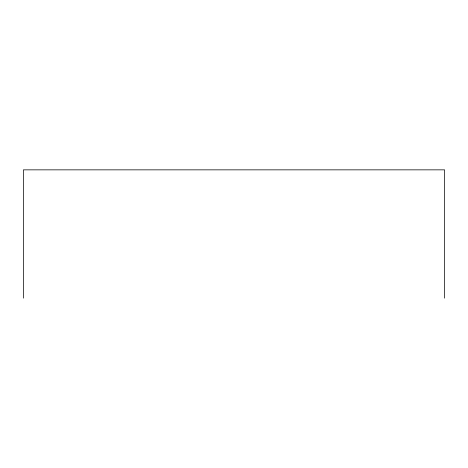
<?xml version="1.0" encoding="UTF-8"?>
<svg xmlns="http://www.w3.org/2000/svg" width="468" height="468" viewBox="0 0 468 468"><rect width="100%" height="100%" fill="white"/><g stroke="black" fill="none" stroke-linecap="round" stroke-linejoin="round"><path stroke-width="0.7" d="M444.6 298.151L444.6 169.849L23.4 169.849L23.4 298.151"/></g></svg>
